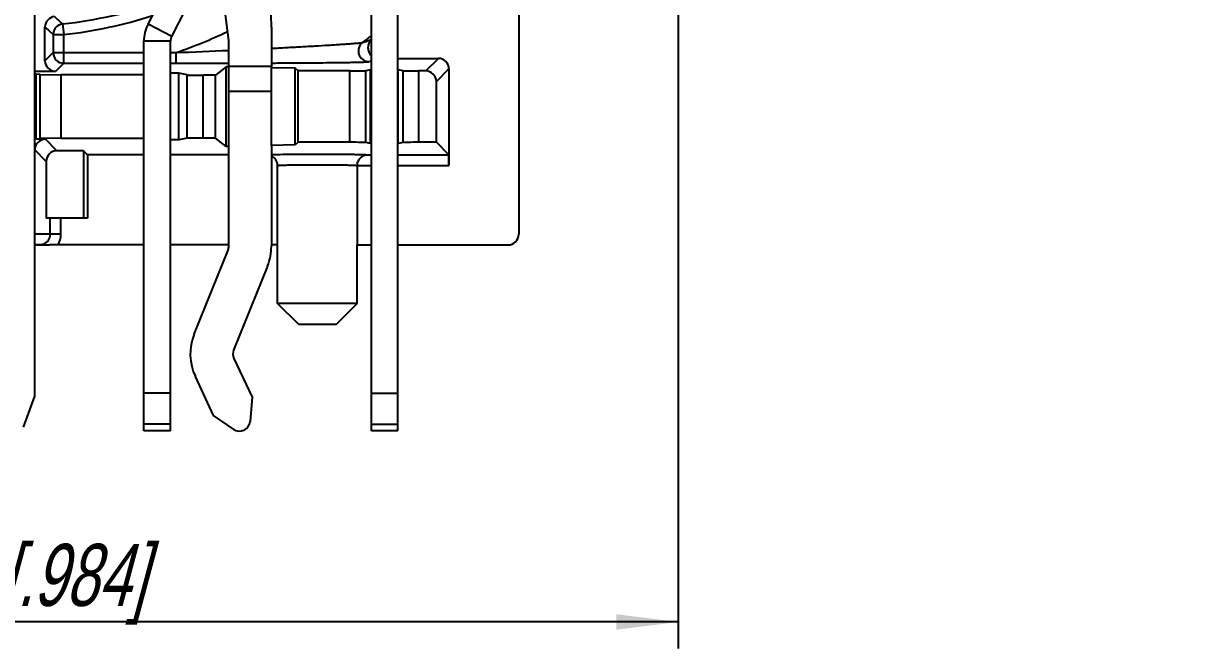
# Model space of a CAD drawing. Header units: millimetres. Extents: x 0 to 420, y -2 to 297.
# Drawn here: x 76.3 to 142.4, y 172.5 to 207.8 of the extents above; entities that cross this region are included whole.
import ezdxf

# ---------------------------------------------------------------- set-up
doc = ezdxf.new("R2010")
doc.units = ezdxf.units.MM
doc.header["$LTSCALE"] = 23.1
doc.layers.get('0').update_dxf_attribs({"linetype": 'CONTINUOUS'})
for name, color, linetype in [('AUSFORMSCHRAEGEN', 7, 'CONTINUOUS'), ('BEZUGSACHSEN', 7, 'CONTINUOUS'), ('FASEN', 7, 'CONTINUOUS'), ('RUNDUNGEN', 7, 'CONTINUOUS'), ('ZEICHNUNGSBEMASSUNGEN', 7, 'CONTINUOUS')]:
    doc.layers.add(name, color=color, linetype=linetype)
doc.styles.get("Standard").update_dxf_attribs({"font": 'txt', "width": 0.7})
doc.dimstyles.new('DIMSTYLE_7', dxfattribs={"dimtxt": 3.5, "dimasz": 3.5, "dimexe": 1.5, "dimexo": 0, "dimgap": 0.875, "dimtad": 1, "dimdec": 3, "dimlfac": 0.333333, "dimdsep": 46, "dimtxsty": 'STANDARD', "dimblk": '_FILLED', "dimblk1": '_FILLED', "dimblk2": '_FILLED', "dimcen": 0.09, "dimclrt": 5, "dimadec": 3, "dimazin": 2, "dimtp": 0.2, "dimtm": 0.2, "dimtfac": 1, "dimtdec": 3, "dimtofl": 0, "dimtmove": 0, "dimatfit": 3, "dimldrblk": '_FILLED', "dimfxl": 1, "dimtolj": 1, "dimarcsym": 0})
doc.dimstyles.new('DIMSTYLE_8', dxfattribs={"dimtxt": 3.5, "dimasz": 3.5, "dimexe": 1.5, "dimexo": 0, "dimgap": 0.875, "dimtad": 1, "dimdec": 1, "dimlfac": 0.333333, "dimdsep": 46, "dimtxsty": 'STANDARD', "dimblk": '_FILLED', "dimblk1": '_FILLED', "dimblk2": '_FILLED', "dimcen": 0.09, "dimclrt": 5, "dimadec": 1, "dimazin": 2, "dimtp": 0.1, "dimtm": 0.1, "dimtfac": 1, "dimtdec": 1, "dimtofl": 0, "dimtmove": 0, "dimatfit": 3, "dimldrblk": '_FILLED', "dimfxl": 1, "dimtolj": 1, "dimarcsym": 0})

# ---------------------------------------------------------------- blocks, each defined once
blk = doc.blocks.new('_FILLED')
at = {"color": 0, "linetype": 'BYBLOCK'}
blk.add_solid([(0, 0), (-1, 0.125), (-1, -0.125)], dxfattribs=at)
blk = doc.blocks.new('*D19')
at = {"layer": 'ZEICHNUNGSBEMASSUNGEN', "color": 2, "linetype": 'CONTINUOUS'}
for p, q in [((105.387, 270.29), (26.723, 270.29)), ((28.223, 270.29), (28.223, 232.79)), ((28.223, 195.29), (28.223, 232.79)), ((45.987, 195.29), (26.723, 195.29))]:
    blk.add_line(p, q, dxfattribs=at)
at = {"layer": 'ZEICHNUNGSBEMASSUNGEN', "color": 2, "linetype": 'CONTINUOUS', "xscale": 3.5, "yscale": 3.5, "zscale": 3.5}
for p, rotation in [((28.223, 270.29), 90), ((28.223, 195.29), 270)]:
    blk.add_blockref('_FILLED', p, dxfattribs=dict(at, rotation=rotation))
at = {"layer": 'ZEICHNUNGSBEMASSUNGEN', "color": 5, "linetype": 'CONTINUOUS', "insert": (23.817, 232.79), "char_height": 3.5, "width": 33, "attachment_point": 2, "rotation": 90, "line_spacing_factor": 0.9}
blk.add_mtext('\\Q15.0;25{\\ftxt.shx;\\W1.000000;\\H3.500000; }[.984]', dxfattribs=at)
blk = doc.blocks.new('*D20')
at = {"layer": 'ZEICHNUNGSBEMASSUNGEN', "color": 2, "linetype": 'CONTINUOUS'}
for p, q in [((113.187, 262.49), (113.187, 172.516)), ((38.187, 203.09), (38.187, 172.516)), ((38.187, 174.016), (75.687, 174.016)), ((113.187, 174.016), (75.687, 174.016))]:
    blk.add_line(p, q, dxfattribs=at)
at = {"layer": 'ZEICHNUNGSBEMASSUNGEN', "color": 2, "linetype": 'CONTINUOUS', "xscale": 3.5, "yscale": 3.5, "zscale": 3.5, "rotation": 180}
blk.add_blockref('_FILLED', (38.187, 174.016), dxfattribs=at)
at = {"layer": 'ZEICHNUNGSBEMASSUNGEN', "color": 2, "linetype": 'CONTINUOUS', "xscale": 3.5, "yscale": 3.5, "zscale": 3.5}
blk.add_blockref('_FILLED', (113.187, 174.016), dxfattribs=at)
at = {"layer": 'ZEICHNUNGSBEMASSUNGEN', "color": 5, "linetype": 'CONTINUOUS', "insert": (75.687, 178.422), "char_height": 3.5, "width": 33, "attachment_point": 2, "line_spacing_factor": 0.9}
blk.add_mtext('\\Q15.0;25{\\ftxt.shx;\\W1.000000;\\H3.500000; }[.984]', dxfattribs=at)
blk = doc.blocks.new('*D21')
at = {"layer": 'ZEICHNUNGSBEMASSUNGEN', "color": 2, "linetype": 'CONTINUOUS'}
for p, q in [((173.398, 222.864), (173.398, 186.745)), ((190.489, 196.051), (190.489, 186.745)), ((173.398, 188.245), (144.521, 188.245)), ((144.521, 188.245), (181.943, 188.245)), ((196.489, 188.245), (181.943, 188.245)), ((190.489, 188.245), (196.489, 188.245))]:
    blk.add_line(p, q, dxfattribs=at)
at = {"layer": 'ZEICHNUNGSBEMASSUNGEN', "color": 2, "linetype": 'CONTINUOUS', "xscale": 3.5, "yscale": 3.5, "zscale": 3.5}
blk.add_blockref('_FILLED', (173.398, 188.245), dxfattribs=at)
at = {"layer": 'ZEICHNUNGSBEMASSUNGEN', "color": 2, "linetype": 'CONTINUOUS', "xscale": 3.5, "yscale": 3.5, "zscale": 3.5, "rotation": 180}
blk.add_blockref('_FILLED', (190.489, 188.245), dxfattribs=at)
at = {"layer": 'ZEICHNUNGSBEMASSUNGEN', "color": 5, "linetype": 'CONTINUOUS', "insert": (168.521, 192.651), "char_height": 3.5, "width": 36, "attachment_point": 3, "line_spacing_factor": 0.9}
blk.add_mtext('\\Q15.0;5,7{\\ftxt.shx;\\W1.000000;\\H3.500000; }[.224]', dxfattribs=at)

msp = doc.modelspace()

# ---------------------------------------------------------------- linework, layer by layer
at = {"color": 3, "linetype": 'CONTINUOUS'}
for p, q in [((95.87691, 184.79012), (95.87691, 224.96488)), ((83.28064, 207.73854), (89.72008, 220.21473)), ((83.04674, 184.79487), (83.04674, 206.77538))]:
    msp.add_line(p, q, dxfattribs=at)
at = {"color": 7, "linetype": 'CONTINUOUS'}
for p, q in [((97.37691, 184.79012), (97.37691, 224.96488)), ((84.61357, 207.05057), (91.05301, 219.52675)), ((76.88691, 186.75871), (76.88691, 214.48992)), ((87.83691, 206.81348), (87.18749, 212.03746)), ((90.23691, 207.57752), (90.23691, 205.29671)), ((84.54674, 184.79487), (84.54674, 206.77538)), ((87.83691, 195.21739), (87.83691, 206.81348)), ((90.23691, 200.88136), (90.23691, 195.21739)), ((79.87188, 196.78992), (77.53624, 196.78992)), ((85.88036, 190.25812), (87.79322, 194.99262)), ((90.01846, 194.09357), (88.1056, 189.35907)), ((88.11899, 188.87888), (89.14878, 186.69004)), ((86.97711, 185.66834), (85.94733, 187.85718)), ((76.25073, 185.01081), (76.88691, 186.75871)), ((83.04674, 186.93756), (84.54674, 186.93756)), ((89.14878, 186.69004), (89.0348, 185.33405)), ((95.87691, 186.93261), (97.37691, 186.93261)), ((88.09444, 184.89164), (86.97711, 185.66834)), ((84.54674, 184.79487), (83.04674, 184.79487)), ((97.37691, 184.78992), (95.87691, 184.78992))]:
    msp.add_line(p, q, dxfattribs=at)
at = {"color": 9, "linetype": 'CONTINUOUS'}
for p, q in [((84.61357, 207.05057), (83.28064, 207.73854)), ((84.54674, 206.77538), (83.04674, 206.77538)), ((90.23691, 205.36069), (87.83691, 205.36069)), ((90.23691, 203.95278), (87.83691, 203.95278)), ((83.04674, 185.18966), (84.54674, 185.18966)), ((95.87691, 185.18471), (97.37691, 185.18471))]:
    msp.add_line(p, q, dxfattribs=at)
at = {"color": 7, "linetype": 'CONTINUOUS'}
for centre, radius, start, end in [((60.96446, 207.57729), 29.27245, 0.0004687, 7.0865662), ((85.14674, 206.77538), 0.6, 152.7, 180), ((87.23691, 195.21739), 0.6, 338, 360), ((87.23691, 195.21739), 3, 338, 360), ((88.66191, 189.1343), 3, 158, 205.1955095), ((88.66191, 189.1343), 0.6, 158, 205.1955095), ((88.43691, 185.3843), 0.6, 235.1955095, 355.1955095)]:
    msp.add_arc(centre, radius, start, end, dxfattribs=at)
at = {"color": 3, "linetype": 'CONTINUOUS'}
msp.add_arc((85.14674, 206.77538), 2.1, 152.7, 180, dxfattribs=at)
at = {"layer": 'AUSFORMSCHRAEGEN', "color": 7, "linetype": 'CONTINUOUS'}
for p, q in [((87.68691, 205.32979), (87.08691, 204.86374)), ((87.83691, 205.32979), (87.68691, 205.32979)), ((87.68691, 200.85005), (87.68691, 205.32979)), ((90.23691, 200.88136), (90.23691, 205.29671)), ((91.58691, 205.25386), (90.23691, 205.27742)), ((91.73877, 205.102), (91.58691, 205.25386)), ((91.58691, 200.92598), (91.58691, 205.25386)), ((95.87691, 205.17007), (95.83191, 205.17007)), ((95.83191, 201.00976), (95.83191, 205.17007)), ((97.39191, 201.00976), (97.39191, 205.17007)), ((76.96191, 204.92919), (76.88691, 204.92919)), ((77.18691, 204.90039), (76.96191, 204.92919)), ((76.96191, 201.25064), (76.96191, 204.92919)), ((77.18691, 201.27944), (77.18691, 204.90039)), ((78.38691, 204.88992), (77.18691, 204.86897)), ((83.05009, 204.88992), (78.38691, 204.88992)), ((78.38691, 201.28992), (78.38691, 204.88992)), ((83.05009, 201.28992), (83.05009, 204.88992)), ((85.01691, 204.97108), (84.54674, 204.97108)), ((85.01691, 201.20875), (85.01691, 204.97108)), ((87.08691, 201.3161), (87.08691, 204.86374)), ((91.73877, 201.07784), (91.73877, 205.102)), ((77.18691, 201.27944), (76.96191, 201.25064)), ((78.38691, 201.28992), (77.18691, 201.31086)), ((83.05009, 201.28992), (78.38691, 201.28992)), ((85.01691, 201.20875), (84.54674, 201.20875)), ((87.68691, 200.85005), (87.08691, 201.3161)), ((79.87188, 200.36567), (79.63624, 200.60132)), ((79.63624, 200.60132), (79.63624, 196.78992)), ((87.83691, 200.85005), (87.68691, 200.85005)), ((91.58691, 200.92598), (90.23691, 200.90242)), ((91.73877, 201.07784), (91.58691, 200.92598)), ((95.87691, 201.00976), (95.83191, 201.00976)), ((79.87188, 200.36567), (79.87188, 196.78992)), ((90.58191, 191.98992), (90.58191, 195.28992)), ((95.08191, 191.98992), (95.08191, 195.28992))]:
    msp.add_line(p, q, dxfattribs=at)
at = {"layer": 'BEZUGSACHSEN', "color": 9, "linetype": 'CONTINUOUS'}
msp.add_arc((75.68691, 232.78992), 32.68185, 307.0557461, 308.1760001, dxfattribs=at)
at = {"layer": 'FASEN', "color": 7, "linetype": 'CONTINUOUS'}
for p, q in [((95.08191, 191.98992), (90.58191, 191.98992)), ((91.78192, 190.78993), (90.58193, 191.98994)), ((93.8819, 190.78993), (95.08189, 191.98994)), ((93.88191, 190.78992), (91.78191, 190.78992))]:
    msp.add_line(p, q, dxfattribs=at)
at = {"layer": 'RUNDUNGEN', "color": 7, "linetype": 'CONTINUOUS'}
for p, q in [((104.18691, 216.26126), (104.18691, 195.88989)), ((77.46562, 205.68096), (77.46562, 207.57323)), ((97.37691, 205.81416), (99.65448, 205.81416)), ((95.83191, 205.17007), (95.56258, 205.11634)), ((97.66124, 205.11634), (97.39191, 205.17007)), ((100.25439, 205.21425), (100.25439, 199.77605)), ((78.06553, 205.08105), (76.88691, 205.08105)), ((85.48309, 204.87808), (85.01691, 204.97108)), ((87.08691, 204.86374), (86.37966, 204.86374)), ((94.66601, 205.102), (91.73877, 205.102)), ((98.94232, 205.102), (98.55781, 205.102)), ((99.54223, 201.07784), (99.54223, 204.50209)), ((77.48682, 201.25064), (76.96191, 201.25064)), ((85.48309, 201.30176), (85.01691, 201.20875)), ((87.08691, 201.3161), (86.37966, 201.3161)), ((79.63624, 200.60132), (78.13615, 200.60132)), ((94.66601, 201.07784), (91.73877, 201.07784)), ((95.83191, 201.00976), (95.56258, 201.0635)), ((97.66124, 201.0635), (97.39191, 201.00976)), ((99.54223, 201.07784), (98.55781, 201.07784)), ((100.2441, 200.37596), (99.54223, 201.07784)), ((77.53624, 200.00141), (77.53624, 196.78992)), ((83.04674, 200.36567), (79.87188, 200.36567)), ((87.83691, 200.36567), (84.54674, 200.36567)), ((90.58191, 195.28992), (90.58191, 199.76558)), ((95.08191, 199.77605), (95.08191, 195.28992)), ((77.16132, 195.28992), (76.88691, 195.28992)), ((76.88691, 195.28533), (77.16132, 195.28533)), ((77.51376, 195.28755), (77.71339, 195.28871)), ((83.04674, 195.28992), (78.20071, 195.28992)), ((87.83691, 195.28992), (84.54674, 195.28992)), ((90.58191, 195.28992), (90.23691, 195.28992)), ((95.08191, 195.28992), (95.87691, 195.28992)), ((97.37691, 195.28992), (103.58693, 195.28992))]:
    msp.add_line(p, q, dxfattribs=at)
at = {"layer": 'RUNDUNGEN', "color": 9, "linetype": 'CONTINUOUS'}
for p, q in [((77.92662, 207.15711), (78.52653, 207.15711)), ((77.92662, 207.15711), (77.92662, 206.14196)), ((78.46048, 207.75337), (78.52653, 207.15711)), ((78.52653, 205.54205), (78.52653, 207.15711)), ((77.92662, 206.14196), (77.46562, 205.68096)), ((77.92662, 206.14196), (83.04674, 206.14196)), ((84.54674, 206.14196), (84.85978, 206.14196)), ((84.85978, 205.54205), (84.85978, 206.14196)), ((98.94232, 205.102), (99.65448, 205.81416)), ((78.52653, 205.54205), (78.06553, 205.08105)), ((78.52653, 205.54205), (83.04674, 205.54205)), ((84.54674, 205.54205), (84.85978, 205.54205)), ((95.74223, 205.62951), (95.87691, 205.67482)), ((99.54223, 204.50209), (100.25439, 205.21425)), ((85.48309, 201.30176), (85.48309, 204.87808)), ((86.37966, 201.3161), (86.37966, 204.86374)), ((94.66601, 201.07784), (94.66601, 205.102)), ((95.56258, 201.0635), (95.56258, 205.11634)), ((97.66124, 201.0635), (97.66124, 205.11634)), ((98.55781, 201.07784), (98.55781, 205.102)), ((78.13615, 200.60132), (77.48682, 201.25064)), ((77.53624, 200.00141), (76.88691, 200.65074)), ((95.61804, 200.37596), (95.87691, 200.37596)), ((97.37691, 200.37596), (100.2441, 200.37596)), ((95.08191, 199.77605), (95.87691, 199.77605)), ((97.37691, 199.77605), (100.25439, 199.77605)), ((77.76159, 195.88992), (77.76159, 196.78992)), ((78.3615, 195.88992), (78.3615, 196.78992)), ((78.3615, 195.88992), (76.88691, 195.88992)), ((77.16132, 195.28992), (77.16132, 195.28533))]:
    msp.add_line(p, q, dxfattribs=at)
for centre, radius, start, end in [((75.68691, 232.78992), 25.18971, 276.3214856, 289.1074177), ((128.1372, 261.95088), 73.51971, 227.0131226, 227.4920408), ((75.68691, 232.78992), 25.78962, 276.3214856, 287.7261118), ((128.92803, 264.12152), 76.45972, 227.6958883, 228.1612637), ((78.52674, 207.15692), 0.60012, 96.3397196, 179.981766), ((75.68691, 232.78992), 28.18254, 288.9946892, 295.4059384), ((95.74335, 206.2298), 0.6003, 127.1629344, 269.8928117), ((73.49251, 273.23572), 70.03576, 288.2117158, 288.6396166), ((78.52675, 206.14218), 0.60013, 180.0213588, 269.978553), ((72.51467, 542.1709), 336.25563, 272.104, 272.6117385), ((77.1618, 195.88992), 0.59979, 291.0277042, 359.9993106), ((77.16064, 195.89019), 1.20086, 330.0086515, 359.9869847)]:
    msp.add_arc(centre, radius, start, end, dxfattribs=at)
at = {"layer": 'RUNDUNGEN', "color": 7, "linetype": 'CONTINUOUS'}
for centre, radius, start, end in [((78.0655, 207.57326), 0.59988, 95.3858838, 180.0027281), ((89.98201, 199.76573), 0.5999, 359.9857488, 64.79653), ((78.20815, 94.30577), 100.98415, 90.0040431, 90.280716)]:
    msp.add_arc(centre, radius, start, end, dxfattribs=at)
for centre, major_axis, ratio, start_param, end_param in [((99.6543, 205.21407), (0.42439, 0.42439), 0.99969546, -0.78524587, 0.78524587), ((78.06572, 205.68114), (0.42439, 0.42439), 0.99969546, -3.92683852, -2.35634678), ((86.37966, 204.87944), (0.9, 0), 0.01745506, -3.05432619, -1.57079633), ((94.66601, 205.11771), (0.9, 0), 0.01745506, -1.57079633, -0.08726646), ((98.55781, 205.11771), (0.9, 0), 0.01745506, -3.05432619, -1.57079633), ((98.94213, 204.50191), (0.42439, 0.42439), 0.99969546, -0.78524587, 0.78524587), ((77.487, 200.65055), (-0.42439, 0.42439), 0.99969546, -0.78524587, 0.78524587), ((86.37966, 201.30039), (0.9, 0), 0.01745506, 1.57079633, 3.05432619), ((78.13633, 200.00122), (-0.42439, 0.42439), 0.99969546, -0.78524587, 0.78524587), ((94.66601, 201.06213), (0.9, 0), 0.01745506, 0.08726646, 1.57079633), ((98.55781, 201.06213), (0.9, 0), 0.01745506, 1.57079633, 3.05432619), ((100.24392, 199.77605), (0, 0.6), 0.01745506, -1.57079633, -0.01745329), ((103.58689, 195.88994), (-0.4243, 0.4243), 0.99992385, 2.35623257, 3.92695274)]:
    msp.add_ellipse(centre, major_axis=major_axis, ratio=ratio, start_param=start_param, end_param=end_param, dxfattribs=at)
at = {"layer": 'RUNDUNGEN', "color": 9, "linetype": 'CONTINUOUS'}
for points, knots in [([(90.23733, 206.38095), (90.51815, 206.39541), (91.07431, 206.42464), (91.89723, 206.46967), (92.6928, 206.51508), (93.33245, 206.55333), (93.81812, 206.58373), (94.15477, 206.60555), (94.46572, 206.62659), (94.74411, 206.64649), (94.95219, 206.66248), (95.09599, 206.67457), (95.18402, 206.68252), (95.25693, 206.68985), (95.31371, 206.69622), (95.3531, 206.70208), (95.37377, 206.70561), (95.38073, 206.70818)], [0, 0, 0, 0, 0.16365462, 0.32413899, 0.47966197, 0.62743481, 0.6970851, 0.76288053, 0.82377489, 0.87847726, 0.92532129, 0.94523243, 0.96246443, 0.97676023, 0.98789014, 0.99568568, 1, 1, 1, 1]), ([(84.85978, 205.54205), (85.10814, 205.54205), (86.10054, 205.54218), (87.09294, 205.54296), (87.83699, 205.54415)], [0, 0, 0, 0, 0.25026058, 1, 1, 1, 1]), ([(90.23708, 205.55052), (90.54453, 205.55172), (91.15244, 205.55444), (92.04994, 205.55975), (92.91285, 205.56643), (93.60276, 205.57346), (94.12253, 205.58016), (94.47899, 205.58557), (94.80533, 205.59148), (95.09457, 205.59789), (95.30892, 205.60386), (95.45573, 205.60909), (95.54481, 205.61285), (95.61823, 205.61675), (95.67518, 205.62047), (95.71458, 205.62455), (95.73526, 205.62718), (95.74223, 205.62951)], [0, 0, 0, 0, 0.16750021, 0.33119372, 0.48897369, 0.63763428, 0.70707698, 0.7721689, 0.83186008, 0.88489858, 0.92978438, 0.94868104, 0.96493902, 0.97835247, 0.98874578, 0.99599611, 1, 1, 1, 1]), ([(90.23327, 200.38592), (90.39558, 200.39221), (90.78885, 200.40106), (91.75511, 200.41385), (92.84536, 200.4169), (93.95334, 200.41204), (94.59078, 200.40533), (95.02628, 200.39753), (95.27744, 200.39144), (95.46869, 200.38476), (95.57555, 200.37941), (95.61804, 200.37596)], [0, 0, 0, 0, 0.09048043, 0.21911123, 0.53829883, 0.69778064, 0.83631441, 0.89339174, 0.94041761, 0.97625507, 1, 1, 1, 1]), ([(90.58191, 199.76558), (90.58192, 199.7668), (90.58662, 199.76902), (90.59415, 199.77086), (90.60816, 199.7733), (90.62684, 199.77555), (90.65108, 199.77791), (90.6937, 199.78124), (90.7598, 199.78516), (90.85389, 199.78945), (90.96704, 199.79355), (91.09813, 199.79741), (91.24593, 199.80098), (91.409, 199.80422), (91.65232, 199.80818), (91.98181, 199.81197), (92.39853, 199.81471), (92.8319, 199.81564), (93.26528, 199.81471), (93.682, 199.81197), (94.01149, 199.80818), (94.25481, 199.80422), (94.41788, 199.80098), (94.56568, 199.79741), (94.69678, 199.79355), (94.80992, 199.78945), (94.90402, 199.78516), (94.97011, 199.78124), (95.01274, 199.77791), (95.03698, 199.77555), (95.05566, 199.7733), (95.06967, 199.77086), (95.0772, 199.76902), (95.0819, 199.7668), (95.08191, 199.76558)], [0, 0, 0, 0, 0.00081256, 0.00269839, 0.00574633, 0.0099666, 0.01535814, 0.02191582, 0.03846123, 0.05943346, 0.08464792, 0.11385793, 0.14677733, 0.18310422, 0.22247793, 0.30883935, 0.40254505, 0.49999838, 0.59745183, 0.69115766, 0.77751932, 0.81689337, 0.85322048, 0.88614006, 0.91535036, 0.94056493, 0.96153758, 0.97808341, 0.98464114, 0.99003278, 0.99425322, 0.99730135, 0.99918735, 1, 1, 1, 1])]:
    msp.add_open_spline(points, degree=3, knots=knots, dxfattribs=at)
at = {"layer": 'RUNDUNGEN', "color": 7, "linetype": 'CONTINUOUS'}
for points, knots in [([(95.87513, 206.85132), (95.81591, 206.79564), (95.71912, 206.65854), (95.66879, 206.41332), (95.71946, 206.16825), (95.81643, 206.03133), (95.87573, 205.97586)], [0, 0, 0, 0, 0.25019706, 0.50009933, 0.7500468, 1, 1, 1, 1]), ([(95.08191, 199.77605), (95.08191, 199.82132), (95.09437, 199.91036), (95.1387, 200.03254), (95.20148, 200.1373), (95.29687, 200.24677), (95.43299, 200.34276), (95.55892, 200.37468), (95.61804, 200.37596)], [0, 0, 0, 0, 0.15467943, 0.30363852, 0.44162217, 0.56948988, 0.79792497, 1, 1, 1, 1]), ([(77.16132, 195.28533), (77.19406, 195.28533), (77.31154, 195.286), (77.42902, 195.28698), (77.51376, 195.28755)], [0, 0, 0, 0, 0.27865878, 1, 1, 1, 1])]:
    msp.add_open_spline(points, degree=3, knots=knots, dxfattribs=at)
msp.add_open_spline([(77.37682, 195.32992), (77.30862, 195.30369), (77.23438, 195.28992), (77.16132, 195.28992)], degree=3, dxfattribs=at)

# ---------------------------------------------------------------- dimensions: what is measured, and where the dimension line sits
at = {"layer": 'ZEICHNUNGSBEMASSUNGEN', "color": 2, "linetype": 'CONTINUOUS'}
for base, p1, p2, angle, dimstyle, picture, middle in [((28.22317, 195.28992), (105.38691, 270.28992), (45.98691, 195.28992), 270, 'DIMSTYLE_7', '*D19', (28.22317, 232.78992)), ((173.39772, 188.24473), (190.48924, 196.05095), (173.39772, 222.8638), 180, 'DIMSTYLE_8', '*D21', (156.52103, 188.24473))]:
    dim = msp.add_linear_dim(base=base, p1=p1, p2=p2, angle=angle, dimstyle=dimstyle, dxfattribs=at)
    dim.commit()
    dim.dimension.update_dxf_attribs({"geometry": picture, "text_midpoint": middle, "dimtype": 160})
dim = msp.add_linear_dim(base=(113.18691, 174.01641), p1=(38.18691, 203.08992), p2=(113.18691, 262.48992), dimstyle='DIMSTYLE_7', dxfattribs=at)
dim.commit()
dim.dimension.update_dxf_attribs({"geometry": '*D20', "text_midpoint": (75.68691, 174.01641), "dimtype": 160})

doc.saveas('drawing.dxf')
